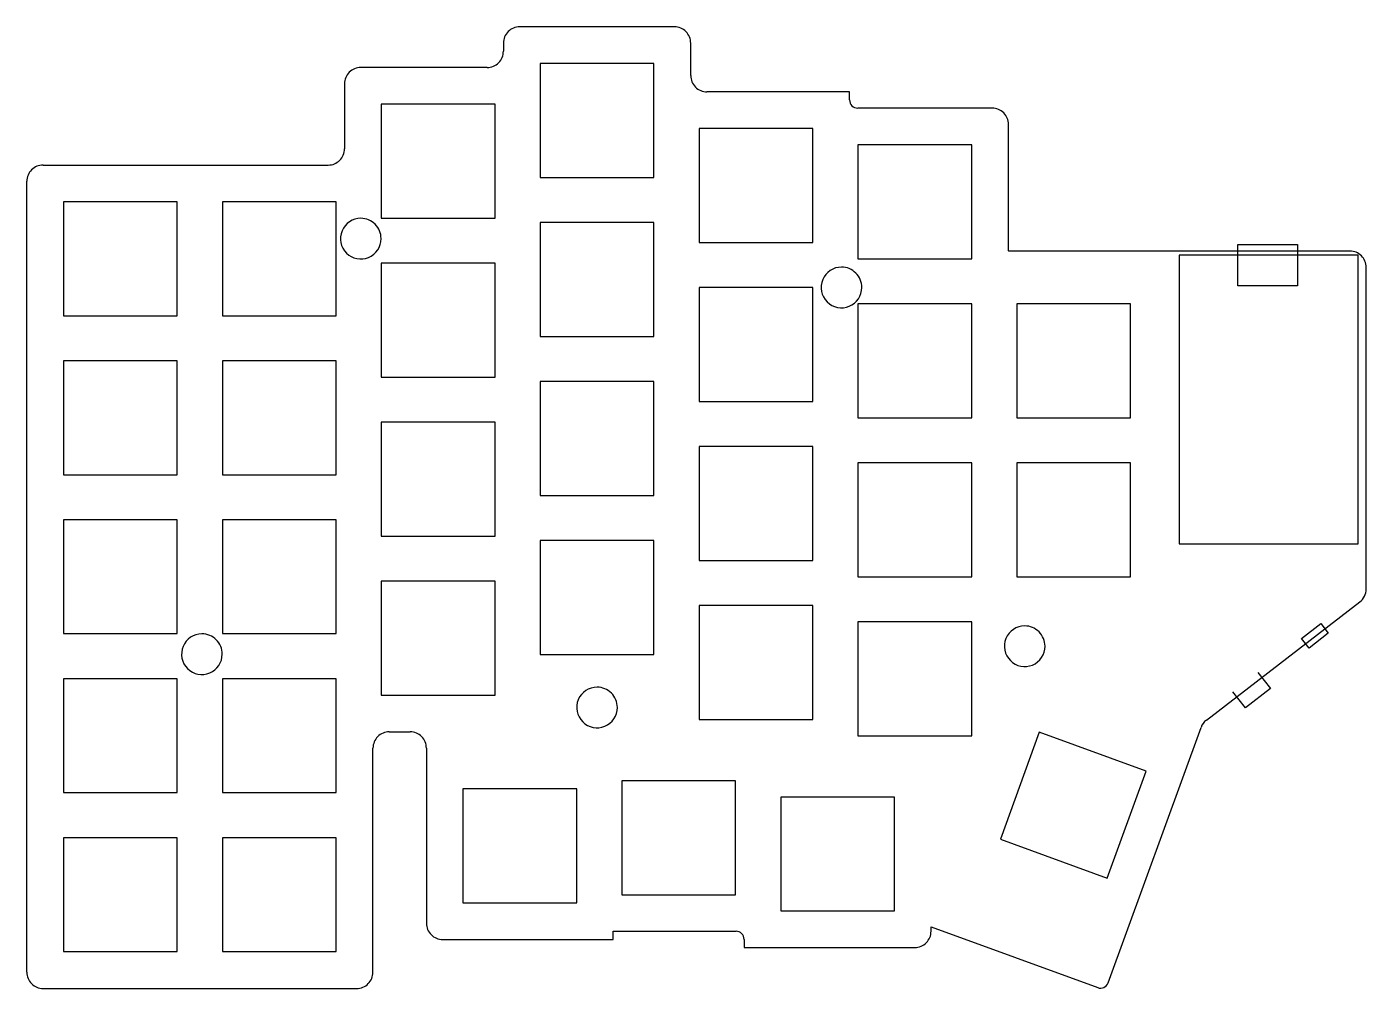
# Model space of a CAD drawing. Header units: millimetres. Extents: x 0 to 165, y 5 to 123.
import ezdxf

# ---------------------------------------------------------------- set-up
doc = ezdxf.new("R2010")
doc.units = ezdxf.units.MM
doc.layers.get('0').update_dxf_attribs({"linetype": 'CONTINUOUS'})

msp = doc.modelspace()

# ---------------------------------------------------------------- linework, layer by layer
at = {"color": 7}
for points in [[(79.775, 123.09249), (60.725, 123.09249)], [(58.725, 121.09249), (58.725, 120.09249)], [(81.775, 117.09249), (81.775, 121.09249)], [(56.725, 118.09249), (41.175, 118.09249)], [(39.175, 116.09249), (39.175, 108.09249)], [(101.325, 114.09249), (101.325, 115.09249), (83.775, 115.09249)], [(118.875, 113.09249), (102.325, 113.09249)], [(120.875, 95.54249), (120.875, 111.09249)], [(2.075, 106.09249), (37.175, 106.09249)], [(0.075, 6.84249), (0.075, 104.09249)], [(162.9, 95.51749), (120.8752, 95.51749)], [(164.9, 53.95229), (164.9, 93.51749)], [(145.231, 37.83809), (164.1194, 52.36709)], [(151.5678, 43.70419), (153.1069, 41.73419)], [(153.1069, 41.73419), (150.0337, 39.33309), (148.4945, 41.30309)], [(44.675, 36.39249), (47.25, 36.39249)], [(133.141, 5.53309), (144.571, 36.93689)], [(42.675, 6.84249), (42.675, 34.39249)], [(49.25, 34.39249), (49.25, 12.86749)], [(51.25, 10.86749), (72.25, 10.86749), (72.25, 11.86749)], [(72.25, 11.86749), (87.35, 11.86749)], [(111.35, 11.86749), (111.35, 12.40019)], [(111.35, 12.40019), (131.8593, 4.93549)], [(88.35, 10.86749), (88.35, 9.86749)], [(88.35, 9.86749), (109.35, 9.86749)], [(2.075, 4.84249), (40.675, 4.84249)]]:
    msp.add_lwpolyline(points, dxfattribs=at)
for points in [[(63.25, 104.56749), (77.25, 104.56749), (77.25, 118.56749), (63.25, 118.56749)], [(43.7, 99.56749), (57.7, 99.56749), (57.7, 113.56749), (43.7, 113.56749)], [(82.8, 96.56749), (96.8, 96.56749), (96.8, 110.56749), (82.8, 110.56749)], [(102.35, 94.56749), (116.35, 94.56749), (116.35, 108.56749), (102.35, 108.56749)], [(4.6, 87.56749), (18.6, 87.56749), (18.6, 101.56749), (4.6, 101.56749)], [(24.15, 87.56749), (38.15, 87.56749), (38.15, 101.56749), (24.15, 101.56749)], [(41.175, 99.542493)], [(63.25, 85.01749), (77.25, 85.01749), (77.25, 99.01749), (63.25, 99.01749)], [(156.456, 91.24149), (149.09, 91.24149), (149.09, 96.32149), (156.456, 96.32149)], [(43.7, 80.01749), (57.7, 80.01749), (57.7, 94.01749), (43.7, 94.01749)], [(100.32501, 93.542493)], [(82.8, 77.01749), (96.8, 77.01749), (96.8, 91.01749), (82.8, 91.01749)], [(102.35, 75.01749), (116.35, 75.01749), (116.35, 89.01749), (102.35, 89.01749)], [(121.9, 75.01749), (135.9, 75.01749), (135.9, 89.01749), (121.9, 89.01749)], [(4.6, 68.01749), (18.6, 68.01749), (18.6, 82.01749), (4.6, 82.01749)], [(24.15, 68.01749), (38.15, 68.01749), (38.15, 82.01749), (24.15, 82.01749)], [(63.25, 65.46749), (77.25, 65.46749), (77.25, 79.46749), (63.25, 79.46749)], [(43.7, 60.46749), (57.7, 60.46749), (57.7, 74.46749), (43.7, 74.46749)], [(82.8, 57.46749), (96.8, 57.46749), (96.8, 71.46749), (82.8, 71.46749)], [(102.35, 55.46749), (116.35, 55.46749), (116.35, 69.46749), (102.35, 69.46749)], [(121.9, 55.46749), (135.9, 55.46749), (135.9, 69.46749), (121.9, 69.46749)], [(4.6, 48.46749), (18.6, 48.46749), (18.6, 62.46749), (4.6, 62.46749)], [(24.15, 48.46749), (38.15, 48.46749), (38.15, 62.46749), (24.15, 62.46749)], [(63.25, 45.91749), (77.25, 45.91749), (77.25, 59.91749), (63.25, 59.91749)], [(43.7, 40.91749), (57.7, 40.91749), (57.7, 54.91749), (43.7, 54.91749)], [(82.8, 37.91749), (96.8, 37.91749), (96.8, 51.91749), (82.8, 51.91749)], [(102.35, 35.91749), (116.35, 35.91749), (116.35, 49.91749), (102.35, 49.91749)], [(21.625, 48.44249)], [(122.87499, 49.41749)], [(4.6, 28.91749), (18.6, 28.91749), (18.6, 42.91749), (4.6, 42.91749)], [(24.15, 28.91749), (38.15, 28.91749), (38.15, 42.91749), (24.15, 42.91749)], [(70.24999, 41.89249)], [(133.0337, 18.39549), (137.822, 31.55119), (124.6663, 36.33949), (119.878, 23.18379)], [(73.3, 16.36749), (87.3, 16.36749), (87.3, 30.36749), (73.3, 30.36749)], [(53.75, 15.36749), (67.75, 15.36749), (67.75, 29.36749), (53.75, 29.36749)], [(92.85, 14.36749), (106.85, 14.36749), (106.85, 28.36749), (92.85, 28.36749)], [(4.6, 9.36749), (18.6, 9.36749), (18.6, 23.36749), (4.6, 23.36749)], [(24.15, 9.36749), (38.15, 9.36749), (38.15, 23.36749), (24.15, 23.36749)]]:
    msp.add_lwpolyline(points, close=True, dxfattribs=at)
at = {"color": 1}
for points in [[(163.9, 95.01749), (141.9, 95.01749), (141.9, 59.51749), (163.9, 59.51749)], [(160.229, 48.52699), (157.865, 46.67999), (156.9415, 47.86199), (159.3055, 49.70899)]]:
    msp.add_lwpolyline(points, close=True, dxfattribs=at)
at = {"color": 7}
for points in [[(59.310786, 122.506704), (58.935714, 122.131631), (58.725, 121.622923), (58.725, 121.09249)], [(60.725, 123.09249), (60.194567, 123.09249), (59.685859, 122.881776), (59.310786, 122.506704)], [(81.189214, 122.506704), (80.814141, 122.881776), (80.305433, 123.09249), (79.775, 123.09249)], [(81.775, 121.09249), (81.775, 121.622923), (81.564286, 122.131631), (81.189214, 122.506704)], [(56.725, 118.09249), (57.255433, 118.09249), (57.764141, 118.303204), (58.139214, 118.678276)], [(58.139214, 118.678276), (58.514286, 119.053349), (58.725, 119.562057), (58.725, 120.09249)], [(39.760786, 117.506704), (39.385714, 117.131631), (39.175, 116.622923), (39.175, 116.09249)], [(41.175, 118.09249), (40.644567, 118.09249), (40.135859, 117.881776), (39.760786, 117.506704)], [(81.775, 117.09249), (81.775, 116.562057), (81.985714, 116.053349), (82.360786, 115.678276)], [(82.360786, 115.678276), (82.735859, 115.303204), (83.244567, 115.09249), (83.775, 115.09249)], [(101.325, 114.09249), (101.325, 113.827274), (101.430357, 113.57292), (101.617893, 113.385383)], [(101.617893, 113.385383), (101.80543, 113.197847), (102.059784, 113.09249), (102.325, 113.09249)], [(120.289214, 112.506704), (119.914141, 112.881776), (119.405433, 113.09249), (118.875, 113.09249)], [(120.875, 111.09249), (120.875, 111.622923), (120.664286, 112.131631), (120.289214, 112.506704)], [(38.589214, 106.678276), (38.964286, 107.053349), (39.175, 107.562057), (39.175, 108.09249)], [(0.660786, 105.506704), (0.285714, 105.131631), (0.075, 104.622923), (0.075, 104.09249)], [(2.075, 106.09249), (1.544567, 106.09249), (1.035859, 105.881776), (0.660786, 105.506704)], [(37.175, 106.09249), (37.705433, 106.09249), (38.214141, 106.303204), (38.589214, 106.678276)], [(41.175, 99.542493), (40.163844, 99.542493), (39.252254, 98.933388), (38.865301, 97.999202)], [(42.942767, 98.81026), (42.473926, 99.279101), (41.838041, 99.542493), (41.175, 99.542493)], [(38.865301, 97.999202), (38.478349, 97.065016), (38.692238, 95.989721), (39.407233, 95.274726)], [(43.675, 97.042493), (43.675, 97.705534), (43.411608, 98.341419), (42.942767, 98.81026)], [(42.131709, 94.732794), (43.065895, 95.119747), (43.675, 96.031337), (43.675, 97.042493)], [(39.407233, 95.274726), (40.122228, 94.559731), (41.197523, 94.345842), (42.131709, 94.732794)], [(120.875, 95.54249), (120.875015, 95.534156), (120.875081, 95.525823), (120.8752, 95.51749)], [(164.314214, 94.931704), (163.939141, 95.306776), (163.430433, 95.51749), (162.9, 95.51749)], [(164.9, 93.51749), (164.9, 94.047923), (164.689286, 94.556631), (164.314214, 94.931704)], [(100.32501, 93.542493), (99.313854, 93.542493), (98.402264, 92.933388), (98.015311, 91.999202)], [(102.092777, 92.81026), (101.623936, 93.279101), (100.988051, 93.542493), (100.32501, 93.542493)], [(102.82501, 91.042493), (102.82501, 91.705534), (102.561618, 92.341419), (102.092777, 92.81026)], [(98.015311, 91.999202), (97.628359, 91.065016), (97.842248, 89.989721), (98.557243, 89.274726)], [(101.281719, 88.732794), (102.215905, 89.119747), (102.82501, 90.031337), (102.82501, 91.042493)], [(98.557243, 89.274726), (99.272238, 88.559731), (100.347533, 88.345842), (101.281719, 88.732794)], [(164.1194, 52.36709), (164.611565, 52.745668), (164.89998, 53.331365), (164.9, 53.95229)], [(21.625, 48.44249), (20.613844, 48.44249), (19.702254, 47.833385), (19.315301, 46.899199)], [(23.392767, 47.710257), (22.923926, 48.179098), (22.288041, 48.44249), (21.625, 48.44249)], [(120.565291, 47.874199), (120.178339, 46.940013), (120.392228, 45.864718), (121.107223, 45.149723)], [(122.87499, 49.41749), (121.863834, 49.41749), (120.952244, 48.808385), (120.565291, 47.874199)], [(124.642757, 48.685257), (124.173916, 49.154098), (123.538031, 49.41749), (122.87499, 49.41749)], [(125.37499, 46.91749), (125.37499, 47.580531), (125.111598, 48.216416), (124.642757, 48.685257)], [(19.315301, 46.899199), (18.928349, 45.965013), (19.142238, 44.889718), (19.857233, 44.174723)], [(24.125, 45.94249), (24.125, 46.605531), (23.861608, 47.241416), (23.392767, 47.710257)], [(123.831699, 44.607791), (124.765885, 44.994744), (125.37499, 45.906334), (125.37499, 46.91749)], [(22.581709, 43.632791), (23.515895, 44.019744), (24.125, 44.931334), (24.125, 45.94249)], [(121.107223, 45.149723), (121.822218, 44.434728), (122.897513, 44.220839), (123.831699, 44.607791)], [(19.857233, 44.174723), (20.572228, 43.459728), (21.647523, 43.245839), (22.581709, 43.632791)], [(70.24999, 41.89249), (69.238834, 41.89249), (68.327244, 41.283385), (67.940291, 40.349199)], [(72.017757, 41.160257), (71.548916, 41.629098), (70.913031, 41.89249), (70.24999, 41.89249)], [(67.940291, 40.349199), (67.553339, 39.415013), (67.767228, 38.339718), (68.482223, 37.624723)], [(72.74999, 39.39249), (72.74999, 40.055531), (72.486598, 40.691416), (72.017757, 41.160257)], [(71.206699, 37.082791), (72.140885, 37.469744), (72.74999, 38.381334), (72.74999, 39.39249)], [(44.675, 36.39249), (44.144567, 36.39249), (43.635859, 36.181776), (43.260786, 35.806704)], [(48.664214, 35.806704), (48.289141, 36.181776), (47.780433, 36.39249), (47.25, 36.39249)], [(68.482223, 37.624723), (69.197218, 36.909728), (70.272513, 36.695839), (71.206699, 37.082791)], [(145.231, 37.83809), (144.929873, 37.606471), (144.700943, 37.293877), (144.571, 36.93689)], [(43.260786, 35.806704), (42.885714, 35.431631), (42.675, 34.922923), (42.675, 34.39249)], [(49.25, 34.39249), (49.25, 34.922923), (49.039286, 35.431631), (48.664214, 35.806704)], [(49.25, 12.86749), (49.25, 12.337057), (49.460714, 11.828349), (49.835786, 11.453276)], [(88.057107, 11.574597), (87.86957, 11.762133), (87.615216, 11.86749), (87.35, 11.86749)], [(88.35, 10.86749), (88.35, 11.132706), (88.244643, 11.38706), (88.057107, 11.574597)], [(110.764214, 10.453276), (111.139286, 10.828349), (111.35, 11.337057), (111.35, 11.86749)], [(49.835786, 11.453276), (50.210859, 11.078204), (50.719567, 10.86749), (51.25, 10.86749)], [(109.35, 9.86749), (109.880433, 9.86749), (110.389141, 10.078204), (110.764214, 10.453276)], [(0.075, 6.84249), (0.075, 6.312057), (0.285714, 5.803349), (0.660786, 5.428276)], [(42.089214, 5.428276), (42.464286, 5.803349), (42.675, 6.312057), (42.675, 6.84249)], [(0.660786, 5.428276), (1.035859, 5.053204), (1.544567, 4.84249), (2.075, 4.84249)], [(40.675, 4.84249), (41.205433, 4.84249), (41.714141, 5.053204), (42.089214, 5.428276)], [(131.8593, 4.93549), (132.378254, 4.746599), (132.952078, 5.014148), (133.141, 5.53309)]]:
    msp.add_open_spline(points, degree=3, dxfattribs=at)

doc.saveas('drawing.dxf')
